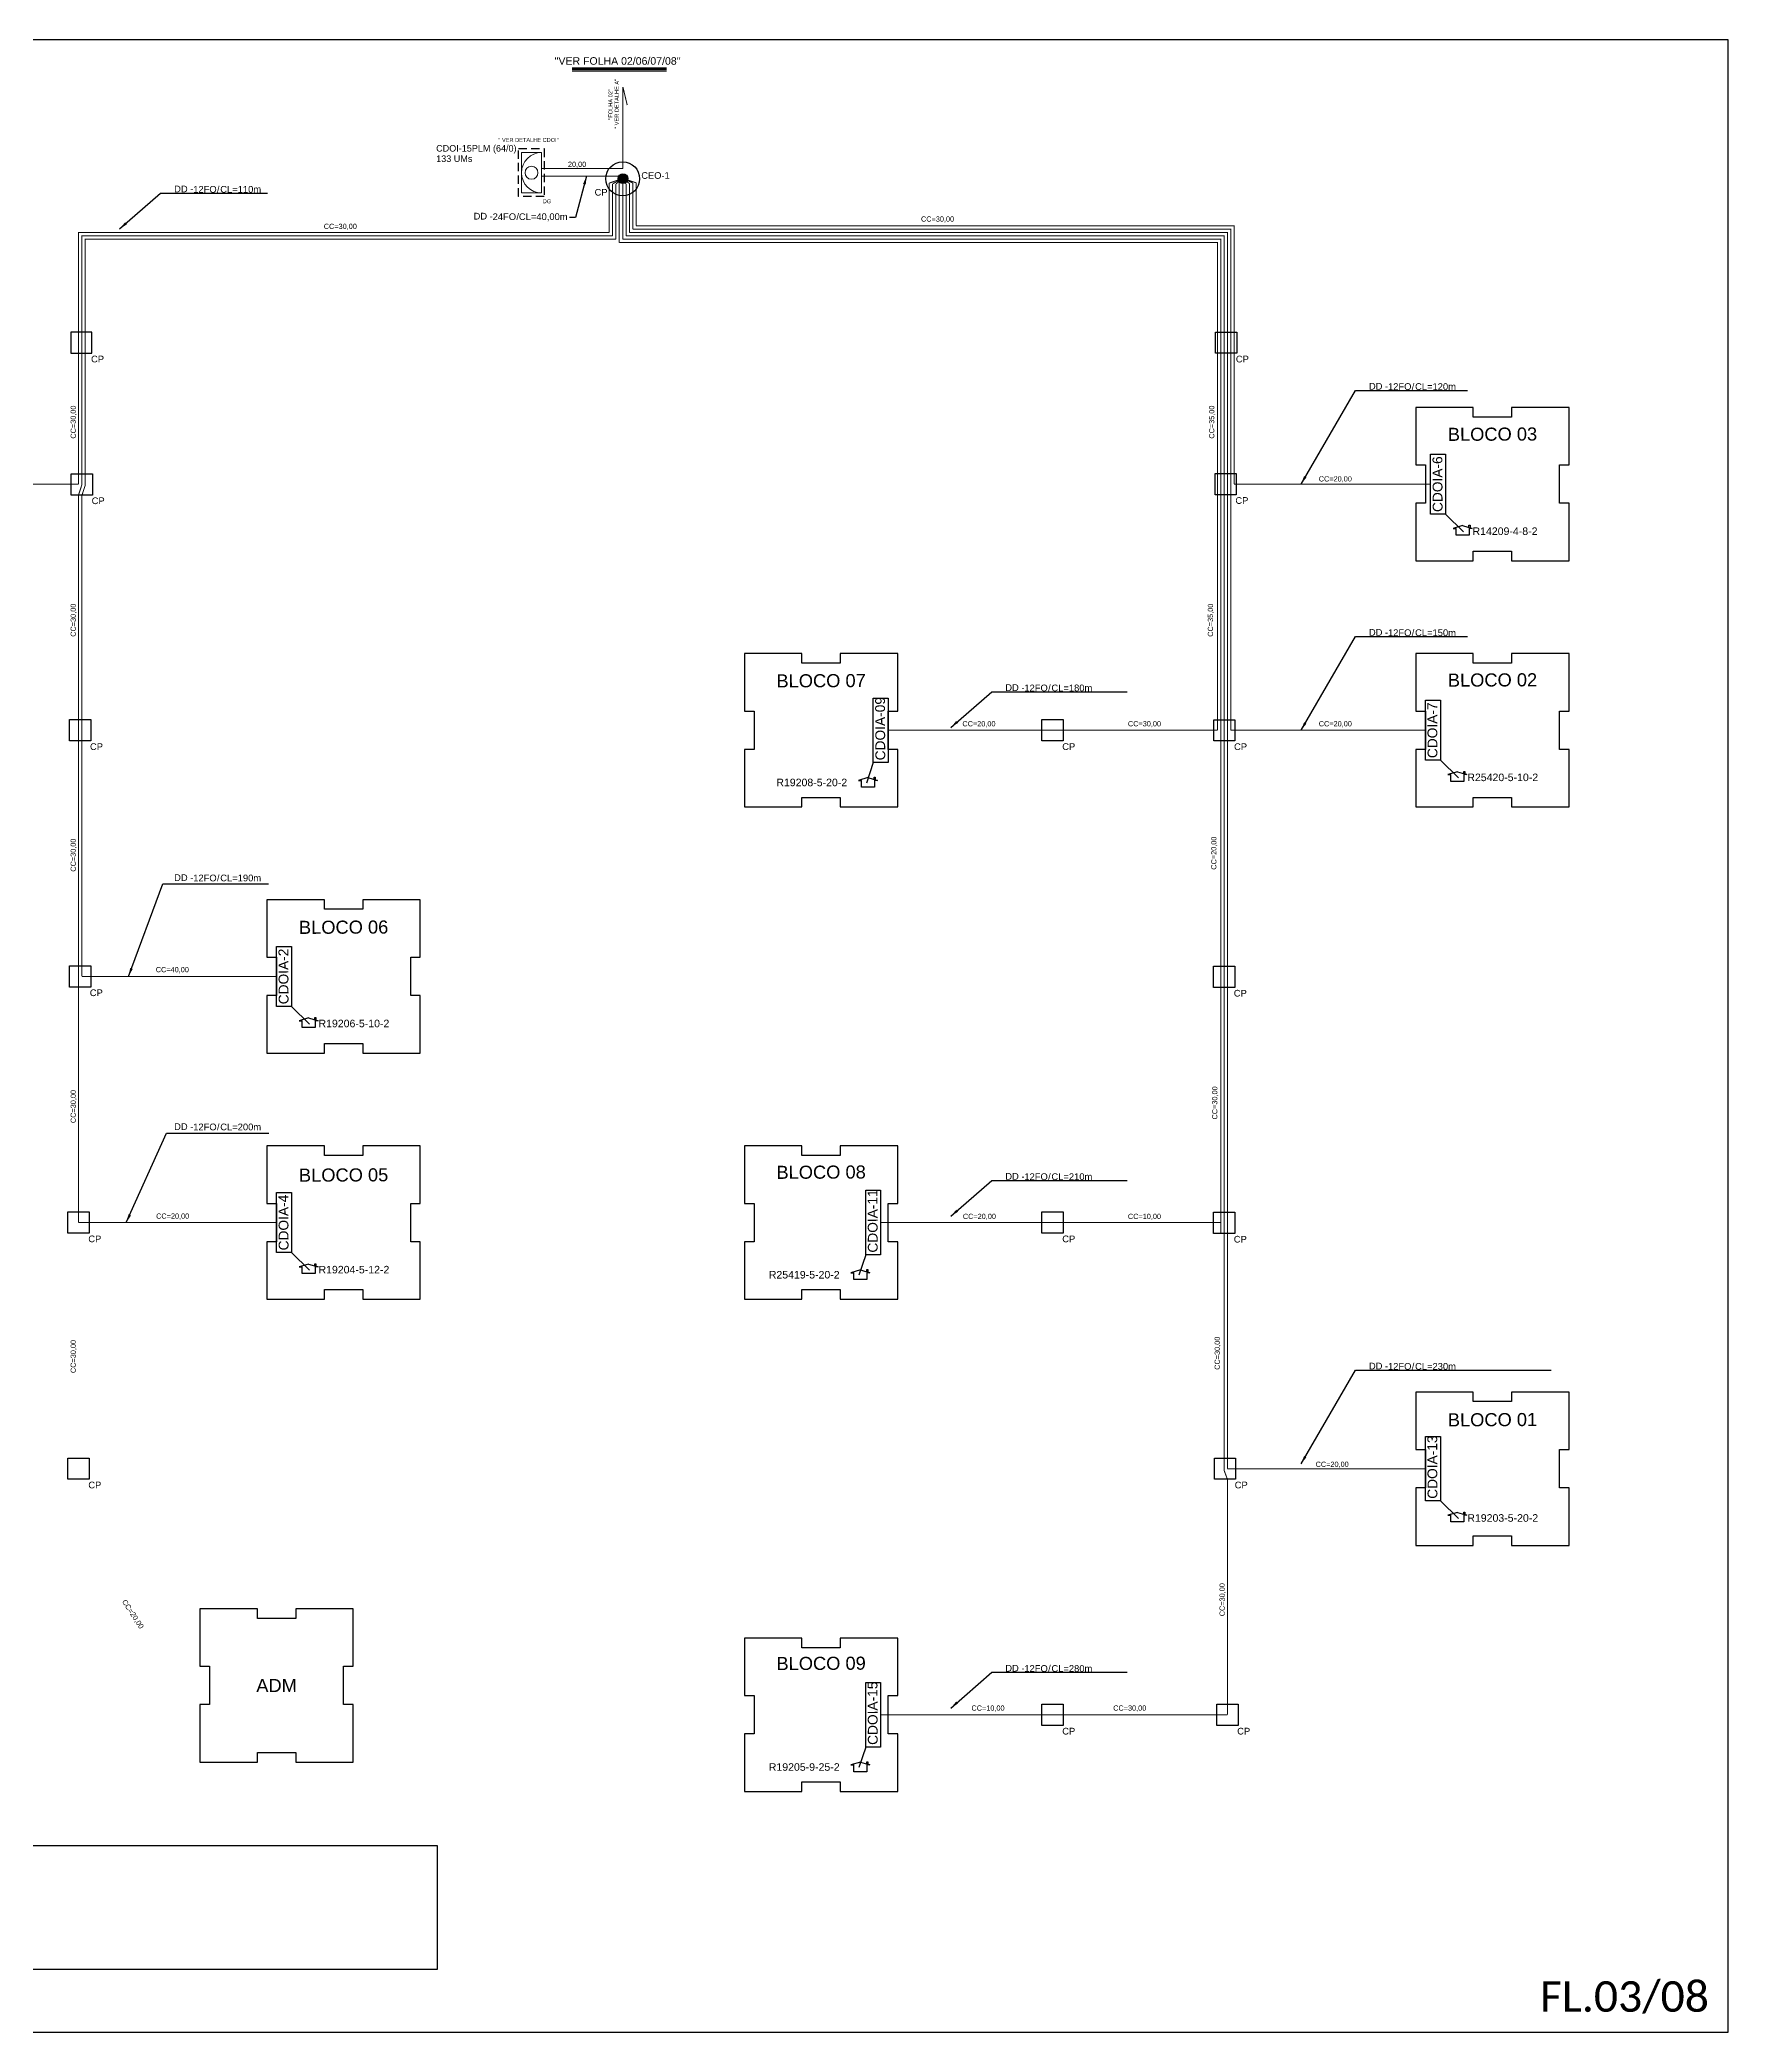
# Model space of a CAD drawing. Header units: inches. Extents: x 10034 to 13570, y 6075 to 9325.
# Drawn here: x 12168 to 12671, y 8731 to 9325 of the extents above; entities that cross this region are included whole.
import ezdxf
from ezdxf.enums import TextEntityAlignment as Align

# ---------------------------------------------------------------- set-up
doc = ezdxf.new("R2010")
doc.units = ezdxf.units.IN
doc.header["$MEASUREMENT"] = 0
doc.linetypes.add('DASHED', pattern=[0.75, 0.5, -0.25])
doc.layers.add("20.0-LEGENDA DOS CDO'S", color=1, linetype='Continuous', lineweight=0)
doc.layers.add('20.1-CDO_INTERIOR', color=1, linetype='Continuous', lineweight=0)
doc.layers.add('DROP DE CLIENTE', color=140, linetype='Continuous', plot=False)
for name, color, linetype in [('METRAGEM', 7, 'Continuous'), ('surveys', 7, 'Continuous'), ('surveys legendas', 7, 'Continuous')]:
    doc.layers.add(name, color=color, linetype=linetype)
doc.styles.add('ARIAL', font='arial.ttf')
doc.styles.add('WMF-Calibri0', font='CALIBRI.TTF')
doc.dimstyles.new('ISO-25', dxfattribs={"dimtxt": 2.5, "dimasz": 2.5, "dimexe": 1.25, "dimexo": 0.625, "dimtad": 1, "dimtxsty": 'Standard', "dimcen": 2.5, "dimadec": 0, "dimazin": 0, "dimtfac": 1, "dimtmove": 0, "dimatfit": 3, "dimfxl": 0, "dimarcsym": 0})

# ---------------------------------------------------------------- blocks, each defined once
blk = doc.blocks.new('SURVEY_SURVEY')
for p, q in [((0, 0.0000127), (-0.0000126, 0.000009)), ((-0.0000126, 0.000009), (-0.0000086, 0.000009)), ((-0.0000086, 0), (-0.0000086, 0.000009)), ((0.0000086, 0), (-0.0000086, 0)), ((0, 0.0000127), (0.0000126, 0.000009)), ((0.0000084, 0.0000132), (0.0000098, 0.0000132)), ((0.0000084, 0.0000103), (0.0000084, 0.0000132)), ((0.0000126, 0.000009), (0.0000086, 0.000009)), ((0.0000086, 0.000009), (0.0000086, 0)), ((0.0000098, 0.0000132), (0.0000098, 0.0000099))]:
    blk.add_line(p, q)

msp = doc.modelspace()

# ---------------------------------------------------------------- hatches: boundary and pattern name
at = {"ltscale": 2}
h = msp.add_hatch(color=1, dxfattribs=at)
h.dxf.hatch_style = 1
h.paths.add_polyline_path([(12340.08, 9283.54, -1), (12343, 9283.54, -1)])

# ---------------------------------------------------------------- linework, layer by layer
at = {"color": 1}
for p, q in [((12416.19, 9109.45), (12416.19, 9128.66)), ((12416.19, 9128.66), (12420.65, 9128.66)), ((12420.65, 9128.66), (12420.65, 9109.45)), ((12420.65, 9109.45), (12416.19, 9109.45)), ((12413.95, 8981.89), (12418.41, 8981.89)), ((12413.95, 8962.68), (12413.95, 8981.89)), ((12418.41, 8981.89), (12418.41, 8962.68)), ((12418.41, 8962.68), (12413.95, 8962.68)), ((12580.88, 8889.29), (12580.88, 8908.5)), ((12580.88, 8908.5), (12585.34, 8908.5)), ((12585.34, 8908.5), (12585.34, 8889.29)), ((12585.34, 8889.29), (12580.88, 8889.29)), ((12413.95, 8835.12), (12418.41, 8835.12)), ((12413.95, 8815.91), (12413.95, 8835.12)), ((12418.41, 8835.12), (12418.41, 8815.91)), ((12418.41, 8815.91), (12413.95, 8815.91))]:
    msp.add_line(p, q, dxfattribs=at)
for points in [[(11832.61, 8730.9), (12671.17, 8730.9), (12671.17, 9324.9), (11832.61, 9324.9), (11832.61, 8730.9)], [(12326.41, 9316.6), (12354.49, 9316.6)], [(12326.41, 9316.15), (12354.49, 9316.15)], [(12326.41, 9315.7), (12354.49, 9315.7)], [(12578.02, 9169.58), (12595.16, 9169.58), (12595.16, 9172.44), (12606.59, 9172.44), (12606.59, 9169.58), (12623.73, 9169.58), (12623.73, 9186.72), (12620.88, 9186.72), (12620.88, 9198.15), (12623.73, 9198.15), (12623.73, 9215.29), (12606.59, 9215.29), (12606.59, 9212.44), (12595.16, 9212.44), (12595.16, 9215.29), (12578.02, 9215.29), (12578.02, 9198.15), (12580.88, 9198.15), (12580.88, 9186.72), (12578.02, 9186.72), (12578.02, 9169.58)], [(12377.8, 9096.19), (12394.94, 9096.19), (12394.94, 9099.05), (12406.37, 9099.05), (12406.37, 9096.19), (12423.51, 9096.19), (12423.51, 9113.34), (12420.65, 9113.34), (12420.65, 9124.77), (12423.51, 9124.77), (12423.51, 9141.91), (12406.37, 9141.91), (12406.37, 9139.05), (12394.94, 9139.05), (12394.94, 9141.91), (12377.8, 9141.91), (12377.8, 9124.77), (12380.65, 9124.77), (12380.65, 9113.34), (12377.8, 9113.34), (12377.8, 9096.19)], [(12578.02, 9096.19), (12595.16, 9096.19), (12595.16, 9099.05), (12606.59, 9099.05), (12606.59, 9096.19), (12623.73, 9096.19), (12623.73, 9113.34), (12620.88, 9113.34), (12620.88, 9124.77), (12623.73, 9124.77), (12623.73, 9141.91), (12606.59, 9141.91), (12606.59, 9139.05), (12595.16, 9139.05), (12595.16, 9141.91), (12578.02, 9141.91), (12578.02, 9124.77), (12580.88, 9124.77), (12580.88, 9113.34), (12578.02, 9113.34), (12578.02, 9096.19)], [(12235.38, 9022.81), (12252.53, 9022.81), (12252.53, 9025.67), (12263.95, 9025.67), (12263.95, 9022.81), (12281.1, 9022.81), (12281.1, 9039.95), (12278.24, 9039.95), (12278.24, 9051.38), (12281.1, 9051.38), (12281.1, 9068.52), (12263.95, 9068.52), (12263.95, 9065.67), (12252.53, 9065.67), (12252.53, 9068.52), (12235.38, 9068.52), (12235.38, 9051.38), (12238.24, 9051.38), (12238.24, 9039.95), (12235.38, 9039.95), (12235.38, 9022.81)], [(12235.38, 8949.42), (12252.53, 8949.42), (12252.53, 8952.28), (12263.95, 8952.28), (12263.95, 8949.42), (12281.1, 8949.42), (12281.1, 8966.57), (12278.24, 8966.57), (12278.24, 8978), (12281.1, 8978), (12281.1, 8995.14), (12263.95, 8995.14), (12263.95, 8992.28), (12252.53, 8992.28), (12252.53, 8995.14), (12235.38, 8995.14), (12235.38, 8978), (12238.24, 8978), (12238.24, 8966.57), (12235.38, 8966.57), (12235.38, 8949.42)], [(12377.8, 8949.42), (12394.94, 8949.42), (12394.94, 8952.28), (12406.37, 8952.28), (12406.37, 8949.42), (12423.51, 8949.42), (12423.51, 8966.57), (12420.65, 8966.57), (12420.65, 8978), (12423.51, 8978), (12423.51, 8995.14), (12406.37, 8995.14), (12406.37, 8992.28), (12394.94, 8992.28), (12394.94, 8995.14), (12377.8, 8995.14), (12377.8, 8978), (12380.65, 8978), (12380.65, 8966.57), (12377.8, 8966.57), (12377.8, 8949.42)], [(12578.02, 8876.04), (12595.16, 8876.04), (12595.16, 8878.9), (12606.59, 8878.9), (12606.59, 8876.04), (12623.73, 8876.04), (12623.73, 8893.18), (12620.88, 8893.18), (12620.88, 8904.61), (12623.73, 8904.61), (12623.73, 8921.75), (12606.59, 8921.75), (12606.59, 8918.9), (12595.16, 8918.9), (12595.16, 8921.75), (12578.02, 8921.75), (12578.02, 8904.61), (12580.88, 8904.61), (12580.88, 8893.18), (12578.02, 8893.18), (12578.02, 8876.04)], [(12215.38, 8811.41), (12232.53, 8811.41), (12232.53, 8814.26), (12243.95, 8814.26), (12243.95, 8811.41), (12261.1, 8811.41), (12261.1, 8828.55), (12258.24, 8828.55), (12258.24, 8839.98), (12261.1, 8839.98), (12261.1, 8857.12), (12243.95, 8857.12), (12243.95, 8854.26), (12232.53, 8854.26), (12232.53, 8857.12), (12215.38, 8857.12), (12215.38, 8839.98), (12218.24, 8839.98), (12218.24, 8828.55), (12215.38, 8828.55), (12215.38, 8811.41)], [(12377.8, 8802.65), (12394.94, 8802.65), (12394.94, 8805.51), (12406.37, 8805.51), (12406.37, 8802.65), (12423.51, 8802.65), (12423.51, 8819.8), (12420.65, 8819.8), (12420.65, 8831.23), (12423.51, 8831.23), (12423.51, 8848.37), (12406.37, 8848.37), (12406.37, 8845.51), (12394.94, 8845.51), (12394.94, 8848.37), (12377.8, 8848.37), (12377.8, 8831.23), (12380.65, 8831.23), (12380.65, 8819.8), (12377.8, 8819.8), (12377.8, 8802.65)]]:
    msp.add_lwpolyline(points)
at = {"color": 1, "ltscale": 2, "const_width": 0.3}
for points in [[(12341.54, 9310.85), (12342.83, 9305.44)], [(12341.54, 9286.51), (12341.54, 9310.85)], [(12341.54, 9286.51), (12317.3, 9286.51)], [(12341.54, 9284.27), (12317.3, 9284.27)], [(12341.54, 9283.54), (12341.54, 9285)], [(12337.46, 9282.18), (12341.47, 9283.58)], [(12337.46, 9267.46), (12337.46, 9282.18)], [(12338.46, 9281.96), (12341.47, 9283.58)], [(12338.46, 9266.46), (12338.46, 9281.96)], [(12339.47, 9281.94), (12341.47, 9283.58)], [(12339.47, 9265.46), (12339.47, 9281.94)], [(12340.47, 9264.46), (12340.47, 9282.76)], [(12341.47, 9283.58), (12342.47, 9281.97)], [(12341.47, 9283.58), (12343.47, 9282.08)], [(12341.47, 9283.58), (12344.48, 9282.24)], [(12341.47, 9283.58), (12345.48, 9282.28)], [(12341.47, 9265.46), (12341.47, 9282.09)], [(12342.47, 9266.46), (12342.47, 9281.97)], [(12343.47, 9267.46), (12343.47, 9282.08)], [(12344.48, 9268.46), (12344.48, 9282.24)], [(12345.48, 9269.46), (12345.48, 9282.28)], [(12337.46, 9267.46), (12179.2, 9267.46), (12179.2, 9237.77)], [(12338.46, 9266.46), (12180.2, 9266.46), (12180.2, 9192.32)], [(12342.47, 9266.46), (12520.83, 9266.46), (12520.83, 8898.41)], [(12343.47, 9267.46), (12521.83, 9267.46), (12521.83, 9237.77)], [(12344.48, 9268.46), (12522.83, 9268.46), (12522.83, 9119.05)], [(12345.48, 9269.46), (12523.83, 9269.46), (12523.83, 9192.44)], [(12339.47, 9265.46), (12181.2, 9265.46), (12181.2, 9192.16)], [(12340.47, 9264.46), (12518.83, 9264.46), (12518.83, 9119.05)], [(12341.47, 9265.46), (12519.83, 9265.46), (12519.83, 8969.11)], [(12179.2, 9237.77), (12179.2, 9192.44)], [(12521.83, 9237.77), (12521.83, 8898.9)], [(12179.2, 9192.44), (12130.19, 9192.44)], [(12179.2, 9189.27), (12180.2, 9192.32)], [(12179.2, 9189.27), (12179.2, 9122.22)], [(12180.2, 9189.11), (12181.2, 9192.16)], [(12180.2, 9189.11), (12180.2, 9122.22)], [(12582.42, 9192.44), (12523.83, 9192.44)], [(12179.2, 9122.22), (12179.2, 9042.5)], [(12180.2, 9122.22), (12180.2, 9045.67)], [(12466.49, 9119.05), (12420.65, 9119.05)], [(12518.83, 9119.05), (12466.49, 9119.05)], [(12580.88, 9119.05), (12522.83, 9119.05)], [(12179.2, 9042.5), (12179.2, 8972.28)], [(12238.24, 9045.67), (12180.2, 9045.67)], [(12238.24, 8972.28), (12179.2, 8972.28)], [(12466.49, 8972.28), (12418.41, 8972.28)], [(12519.83, 8972.28), (12466.49, 8972.28)], [(12520.83, 8898.41), (12521.83, 8895.73)], [(12580.88, 8898.9), (12521.83, 8898.9)], [(12521.83, 8895.73), (12521.83, 8825.51)], [(12472.83, 8825.51), (12418.41, 8825.51)], [(12521.83, 8825.51), (12472.83, 8825.51)]]:
    msp.add_lwpolyline(points, dxfattribs=at)
at = {"linetype": 'DASHED', "ltscale": 5}
msp.add_lwpolyline([(12310.42, 9292.46), (12318.04, 9292.46), (12318.04, 9278.2), (12310.42, 9278.2)], close=True, dxfattribs=at)
for points in [[(12176.85, 9231.44), (12183.19, 9231.44), (12183.19, 9237.77), (12176.85, 9237.77)], [(12524.62, 9231.44), (12518.28, 9231.44), (12518.28, 9237.77), (12524.62, 9237.77)], [(12183.36, 9189.18), (12177.03, 9189.18), (12177.03, 9195.52), (12183.36, 9195.52)], [(12524.46, 9189.27), (12518.13, 9189.27), (12518.13, 9195.6), (12524.46, 9195.6)], [(12182.87, 9115.88), (12176.53, 9115.88), (12176.53, 9122.22), (12182.87, 9122.22)], [(12472.83, 9115.88), (12466.49, 9115.88), (12466.49, 9122.22), (12472.83, 9122.22)], [(12524.08, 9115.86), (12517.74, 9115.86), (12517.74, 9122.19), (12524.08, 9122.19)], [(12182.81, 9042.5), (12176.47, 9042.5), (12176.47, 9048.83), (12182.81, 9048.83)], [(12524, 9042.36), (12517.66, 9042.36), (12517.66, 9048.69), (12524, 9048.69)], [(12182.36, 8969.11), (12176.03, 8969.11), (12176.03, 8975.45), (12182.36, 8975.45)], [(12472.83, 8969.11), (12466.49, 8969.11), (12466.49, 8975.45), (12472.83, 8975.45)], [(12524, 8969.01), (12517.66, 8969.01), (12517.66, 8975.35), (12524, 8975.35)], [(12182.36, 8895.73), (12176.03, 8895.73), (12176.03, 8902.06), (12182.36, 8902.06)], [(12524.28, 8895.73), (12517.94, 8895.73), (12517.94, 8902.06), (12524.28, 8902.06)], [(12472.83, 8822.34), (12466.49, 8822.34), (12466.49, 8828.68), (12472.83, 8828.68)], [(12525, 8822.34), (12518.66, 8822.34), (12518.66, 8828.68), (12525, 8828.68)]]:
    msp.add_lwpolyline(points, close=True)
at = {"color": 1}
for points in [[(12582.42, 9183.49), (12582.42, 9201.38), (12586.88, 9201.38), (12586.88, 9183.49)], [(12580.88, 9110.11), (12580.88, 9128), (12585.34, 9128), (12585.34, 9110.11)], [(12238.24, 9036.72), (12238.24, 9054.61), (12242.7, 9054.61), (12242.7, 9036.72)], [(12238.24, 8963.34), (12238.24, 8981.23), (12242.7, 8981.23), (12242.7, 8963.34)]]:
    msp.add_lwpolyline(points, close=True, dxfattribs=at)
at = {"color": 0}
msp.add_lwpolyline([(11852.03, 8786.53), (12286.1, 8786.53), (12286.1, 8749.55), (11852.03, 8749.55)], close=True, dxfattribs=at)
msp.add_circle((12341.47, 9283.47), 5.06)
at = {"color": 1, "ltscale": 2}
msp.add_circle((12341.54, 9283.54), 1.46, dxfattribs=at)
at = {"layer": '20.1-CDO_INTERIOR', "color": 1, "lineweight": 18}
msp.add_lwpolyline([(12311.26, 9291.32), (12311.26, 9279.25), (12317.3, 9279.25), (12317.3, 9291.32)], close=True, dxfattribs=at)
msp.add_circle((12314.28, 9285.28), 1.93, dxfattribs=at)
msp.add_arc((12317.3, 9285.28), 6.03, 90, 270, dxfattribs=at)
at = {"layer": 'DROP DE CLIENTE'}
for points in [[(12586.88, 9183.49), (12592.27, 9178.22)], [(12416.19, 9109.45), (12414.18, 9103.33)], [(12585.34, 9110.11), (12590.72, 9104.83)], [(12242.7, 9036.72), (12248.09, 9031.45)], [(12242.7, 8963.34), (12248.09, 8958.06)], [(12413.95, 8962.68), (12411.94, 8956.56)], [(12585.34, 8889.29), (12590.72, 8884.02)], [(12413.95, 8815.91), (12411.94, 8809.79)]]:
    msp.add_lwpolyline(points, dxfattribs=at)

# ---------------------------------------------------------------- block references
at = {"layer": 'surveys', "color": 255, "xscale": 224825.4377188987, "yscale": 224825.4377188987, "zscale": 224825.4377188987}
for p in [(12591.98, 9177.21), (12590.44, 9103.82), (12414.6, 9102.07), (12247.8, 9030.44), (12247.8, 8957.05), (12412.35, 8955.3), (12590.44, 8883.01), (12412.35, 8808.53)]:
    msp.add_blockref('SURVEY_SURVEY', p, dxfattribs=at)

# ---------------------------------------------------------------- texts
at = {"linetype": 'DASHED', "ltscale": 2, "style": 'ARIAL'}
for s, p in [('DD -', (12210.56, 9280.43)), ('12FO', (12216.88, 9280.34)), ('/', (12220.85, 9280.34)), ('CL=110m', (12227.55, 9280.34)), ('DD -', (12299.87, 9272.33)), ('24FO', (12306.18, 9272.17)), ('/', (12310.15, 9272.17)), ('CL=40,00m', (12317.78, 9272.17)), ('DD -', (12566.9, 9221.61)), ('12FO', (12573.21, 9221.53)), ('/', (12577.19, 9221.53)), ('CL=120m', (12583.89, 9221.53)), ('DD -', (12566.9, 9148.23)), ('12FO', (12573.21, 9148.14)), ('/', (12577.19, 9148.14)), ('CL=150m', (12583.89, 9148.14)), ('DD -', (12458.45, 9131.77)), ('12FO', (12464.76, 9131.68)), ('/', (12468.74, 9131.68)), ('CL=180m', (12475.44, 9131.68)), ('DD -', (12210.56, 9075.11)), ('12FO', (12216.88, 9075.02)), ('/', (12220.85, 9075.02)), ('CL=190m', (12227.55, 9075.02)), ('DD -', (12210.56, 9000.88)), ('12FO', (12216.88, 9000.79)), ('/', (12220.85, 9000.79)), ('CL=200m', (12227.55, 9000.79)), ('DD -', (12458.45, 8986.05)), ('12FO', (12464.76, 8985.96)), ('/', (12468.74, 8985.96)), ('CL=210m', (12475.44, 8985.96)), ('DD -', (12566.9, 8929.5)), ('12FO', (12573.21, 8929.41)), ('/', (12577.19, 8929.41)), ('CL=230m', (12583.89, 8929.41)), ('DD -', (12458.45, 8839.41)), ('12FO', (12464.76, 8839.32)), ('/', (12468.74, 8839.32)), ('CL=280m', (12475.44, 8839.32))]:
    msp.add_text(s, height=2, dxfattribs=at).set_placement(p, align=Align.MIDDLE_CENTER)
at = {"linetype": 'DASHED', "ltscale": 5, "style": 'ARIAL'}
msp.add_text('DG', height=1.2, dxfattribs=at).set_placement((12317.63, 9276.18))
at = {"color": 7, "linetype": 'Continuous', "style": 'WMF-Calibri0'}
msp.add_text('FL.03/08', height=9.118, dxfattribs=at).set_placement((12615.04, 8736.97))
at = {"color": 1, "ltscale": 2, "insert": (12347.03, 9285.45), "char_height": 1.982, "attachment_point": 1, "style": 'ARIAL'}
msp.add_mtext_dynamic_manual_height_columns('CEO-1', width=2.5468, gutter_width=10, heights=[0], dxfattribs=at).dxf.set("width", 36.0131)
at = {"ltscale": 2, "insert": (12333.1, 9280.44), "char_height": 1.982, "attachment_point": 1, "style": 'ARIAL'}
msp.add_mtext_dynamic_manual_height_columns('CP', width=2.5468, gutter_width=10, heights=[0], dxfattribs=at)
at = {"char_height": 2, "width": 98.8719, "attachment_point": 1, "style": 'ARIAL'}
for insert in [(12182.92, 9230.73), (12524.35, 9230.73), (12183.1, 9188.48), (12524.2, 9188.56), (12182.6, 9115.18), (12472.56, 9115.18), (12523.81, 9115.15), (12182.54, 9041.79), (12523.73, 9041.66), (12182.1, 8968.41), (12472.56, 8968.41), (12523.73, 8968.31), (12182.1, 8895.03), (12524.01, 8895.03), (12472.56, 8821.64), (12524.73, 8821.64)]:
    msp.add_mtext('CP', dxfattribs=dict(at, insert=insert))
at = {"char_height": 3.9, "width": 38.0023, "attachment_point": 5, "rotation": 0.25016, "style": 'ARIAL'}
for s, insert in [('BLOCO 03', (12600.88, 9207.31)), ('BLOCO 07', (12400.65, 9133.8)), ('BLOCO 02', (12600.88, 9134.03)), ('BLOCO 06', (12258.24, 9060.32)), ('BLOCO 05', (12258.24, 8986.44)), ('BLOCO 08', (12400.65, 8987.28)), ('BLOCO 01', (12600.88, 8913.48)), ('BLOCO 09', (12400.65, 8840.83)), ('ADM', (12238.24, 8834.26))]:
    msp.add_mtext(s, dxfattribs=dict(at, insert=insert))
at = {"color": 1, "ltscale": 2, "char_height": 2.93, "attachment_point": 1, "rotation": 90.26728, "style": 'ARIAL'}
for s, insert in [('CDOIA-6', (12583.07, 9184.12)), ('CDOIA-09', (12416.85, 9110.08)), ('CDOIA-7', (12581.53, 9110.74)), ('CDOIA-11', (12414.6, 8963.31)), ('CDOIA-13', (12581.53, 8889.92)), ('CDOIA-15', (12414.6, 8816.54))]:
    msp.add_mtext_dynamic_manual_height_columns(s, width=2.9295, gutter_width=10, heights=[0], dxfattribs=dict(at, insert=insert))
for s, insert in [('CDOIA-2', (12238.89, 9037.35)), ('CDOIA-4', (12238.89, 8963.97))]:
    msp.add_mtext_dynamic_manual_height_columns(s, width=2.9295, gutter_width=10, heights=[0], dxfattribs=dict(at, insert=insert)).dxf.set("width", 36.717)
at = {"layer": "20.0-LEGENDA DOS CDO'S", "color": 1, "style": 'ARIAL'}
for s, p in [('CDOI-15PLM (64/0)', (12285.84, 9291.59)), ('133 UMs', (12285.85, 9288.5))]:
    msp.add_text(s, height=1.931, dxfattribs=at).set_placement(p)
at = {"layer": 'METRAGEM', "color": 3, "style": 'ARIAL'}
for s, height, rotation, p in [("''FOLHA 02''", 1.2, 90, (12338.41, 9301.05)), ("'' VER DETALHE A''", 1.2, 90, (12340.29, 9298.33)), ('CC=30,00', 1.56, 90, (12178.38, 9206)), ('CC=35,00', 1.56, 90, (12517.92, 9206)), ('CC=30,00', 1.56, 90, (12178.38, 9146.93)), ('CC=35,00', 1.56, 90, (12517.54, 9146.93)), ('CC=30,00', 1.56, 90, (12178.38, 9076.89)), ('CC=20,00', 1.56, 90, (12518.54, 9077.48)), ('CC=30,00', 1.56, 90, (12178.38, 9001.93)), ('CC=30,00', 1.56, 90, (12518.83, 9003.02)), ('CC=30,00', 1.56, 90, (12178.38, 8927.4)), ('CC=30,00', 1.56, 90, (12519.57, 8928.38)), ('CC=30,00', 1.56, 90, (12521.03, 8854.9)), ('CC=20,00', 1.56, 303.14938, (12192.07, 8859.24))]:
    msp.add_text(s, height=height, rotation=rotation, dxfattribs=at).set_placement(p)
for s, height, p in [("'' VER DETALHE CDOI''", 1.2, (12304.37, 9294.46)), ('20,00', 1.56, (12325.15, 9287.01)), ('CC=30,00', 1.56, (12252.32, 9268.51)), ('CC=30,00', 1.56, (12430.44, 9270.7)), ('CC=20,00', 1.56, (12549.07, 9193.23)), ('CC=20,00', 1.56, (12442.79, 9120.22)), ('CC=30,00', 1.56, (12492.15, 9120.22)), ('CC=20,00', 1.56, (12549.07, 9120.22)), ('CC=40,00', 1.56, (12202.22, 9046.91)), ('CC=20,00', 1.56, (12202.32, 8973.43)), ('CC=20,00', 1.56, (12442.92, 8973.34)), ('CC=10,00', 1.56, (12492.15, 8973.34)), ('CC=20,00', 1.56, (12548.13, 8899.43)), ('CC=10,00', 1.56, (12445.49, 8826.75)), ('CC=30,00', 1.56, (12487.76, 8826.75))]:
    msp.add_text(s, height=height, dxfattribs=at).set_placement(p)
at = {"layer": 'surveys legendas', "color": 0, "style": 'ARIAL'}
for s, p in [("''VER FOLHA 02/06/07/08''", (12321.12, 9317.48)), ('R14209-4-8-2 ', (12594.93, 9177.28)), ('R25420-5-10-2 ', (12593.38, 9103.89)), ('R19208-5-20-2 ', (12387.3, 9102.37)), ('R19206-5-10-2 ', (12250.75, 9030.51)), ('R19204-5-12-2 ', (12250.75, 8957.12)), ('R25419-5-20-2 ', (12385.05, 8955.6)), ('R19203-5-20-2 ', (12593.38, 8883.08)), ('R19205-9-25-2 ', (12385.05, 8808.83))]:
    msp.add_text(s, height=2.2483, dxfattribs=at).set_placement(p)

# ---------------------------------------------------------------- leaders
at = {"ltscale": 10}
for points, override in [([(12330.7, 9284.27), (12327.44, 9271.96), (12325.59, 9271.96)], {"dimtad": 0}), ([(12191.45, 9268.54), (12203.67, 9279.22), (12235.58, 9279.22)], {"dimgap": 0.625, "dimtad": 0}), ([(12543.78, 9192.44), (12560, 9220.4), (12593.42, 9220.4)], {"dimgap": 0.625, "dimtad": 0}), ([(12543.78, 9119.05), (12560, 9147.02), (12593.42, 9147.02)], {"dimgap": 0.625, "dimtad": 0}), ([(12439.34, 9119.89), (12451.56, 9130.56), (12491.97, 9130.56)], {"dimgap": 0.625, "dimtad": 0}), ([(12194.09, 9045.67), (12204.3, 9073.24), (12235.88, 9073.24)], {"dimgap": 0.625, "dimtad": 0}), ([(12193.43, 8972.28), (12205.43, 8998.92), (12235.9, 8998.92)], {"dimgap": 0.625, "dimtad": 0}), ([(12439.34, 8974.16), (12451.56, 8984.84), (12491.97, 8984.84)], {"dimgap": 0.625, "dimtad": 0}), ([(12543.78, 8900.32), (12560, 8928.29), (12618.34, 8928.29)], {"dimgap": 0.625, "dimtad": 0}), ([(12439.34, 8827.53), (12451.56, 8838.2), (12491.97, 8838.2)], {"dimgap": 0.625, "dimtad": 0})]:
    msp.add_leader(points, dimstyle='ISO-25', override=override, dxfattribs=at)

doc.saveas('drawing.dxf')
